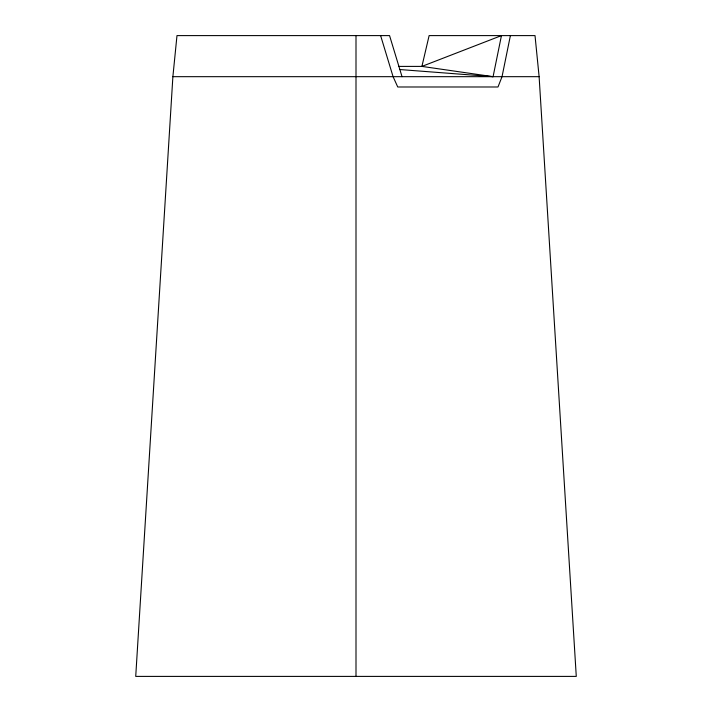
<?xml version="1.0" encoding="UTF-8"?>
<svg xmlns="http://www.w3.org/2000/svg" width="712" height="712" viewBox="0 0 712 712"><rect width="100%" height="100%" fill="white"/><g stroke="black" fill="none" stroke-linecap="round" stroke-linejoin="round"><path stroke-width="1.07" d="M402.031 76.674L389.562 35.6L176.985 35.6L172.882 76.674L135.725 676.4L576.275 676.4L539.118 76.674L535.015 35.6L429.122 35.6L421.913 66.403L493.078 76.674L501.453 35.6L421.913 66.403M510.397 35.6L502.031 76.674L497.999 86.989L397.75 86.989L393.086 76.674L380.617 35.6M398.711 66.403L422.091 66.403M172.882 76.674L539.118 76.674M399.957 69.545L493.078 76.674M356 35.6L356 676.4"/></g></svg>
